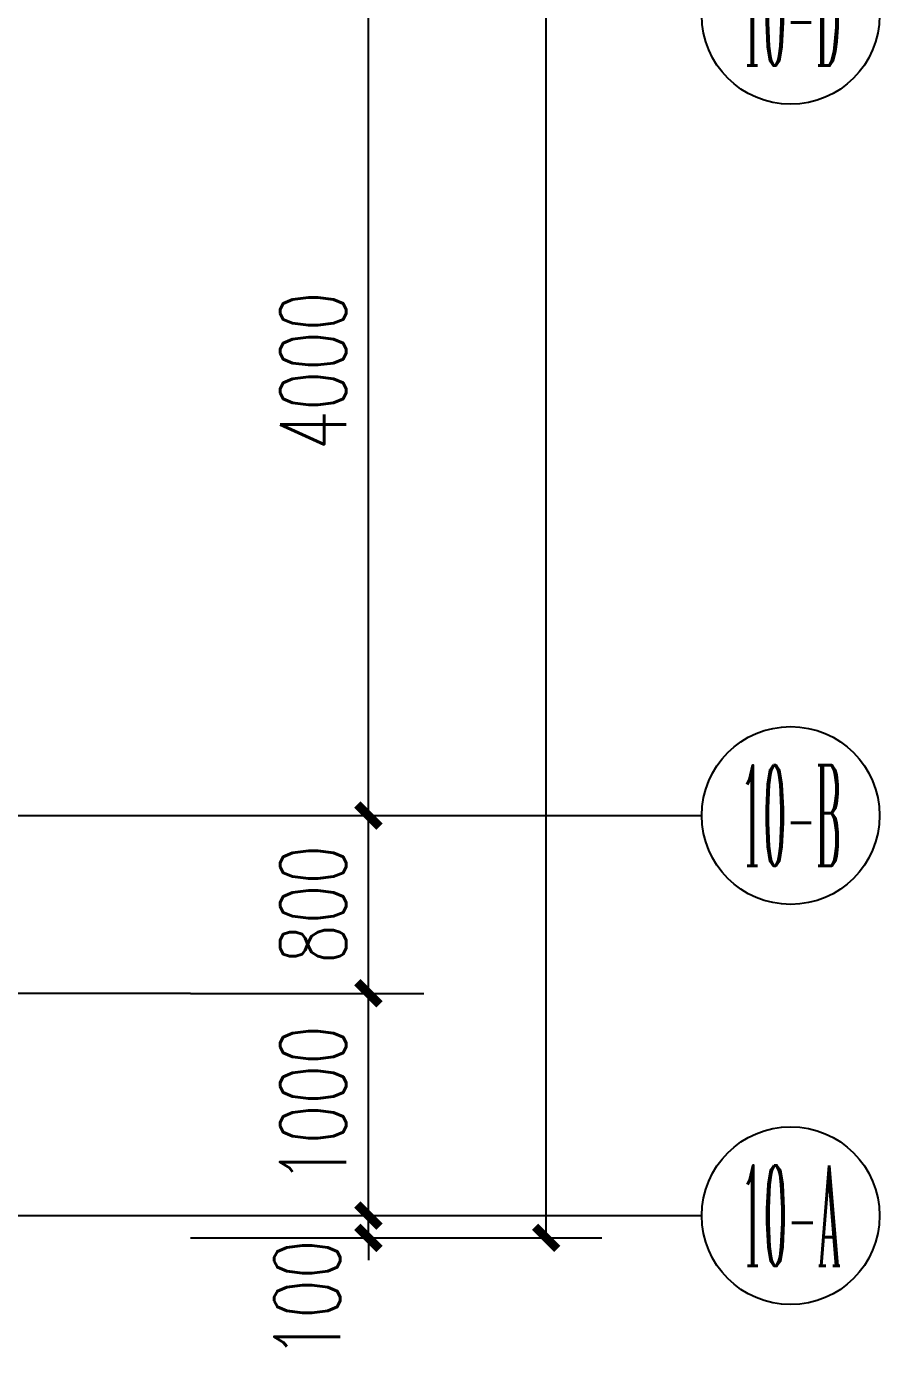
# Model space of a CAD drawing. Header units: millimetres. Extents: x 815519 to 890079, y 147095 to 251022.
# Drawn here: x 885741 to 889579, y 153706 to 159645 of the extents above; entities that cross this region are included whole.
import ezdxf
from ezdxf.enums import TextEntityAlignment as Align

# ---------------------------------------------------------------- set-up
doc = ezdxf.new("R2010")
doc.units = ezdxf.units.MM
doc.header["$LTSCALE"] = 1000
doc.linetypes.add('DOTE', pattern=[61.468, 50.8, -5.08, 0.508, -5.08])
doc.layers.get('Defpoints').update_dxf_attribs({"color": 1})
for name, color, linetype in [('AXIS', 3, 'Continuous'), ('AXIS_TEXT', 7, 'Continuous'), ('PUB_DIM', 3, 'Continuous'), ('看线', 163, 'Continuous')]:
    doc.layers.add(name, color=color, linetype=linetype)
doc.layers.add('DOTE', color=1, linetype='DOTE', plot=False)
doc.styles.add('_TCH_AXIS', font='COMPLEX', dxfattribs={"bigfont": 'GBCBIG'})
doc.styles.add('_TCH_DIM_T3', font='SIMPLEX.shx', dxfattribs={"width": 0.7, "bigfont": 'GBCBIG.shx'})
doc.styles.add('COMPLEX', font='COMPLEX')
doc.dimstyles.new('_TCH_ARCH&&100', dxfattribs={"dimtxt": 297.5, "dimasz": 100, "dimexe": 250, "dimexo": 300, "dimgap": 100, "dimtad": 1, "dimdec": 0, "dimzin": 0, "dimdsep": 46, "dimtxsty": '_TCH_DIM_T3', "dimblk": 'ARCHTICK', "dimcen": 0.09, "dimclrt": 7, "dimazin": 2, "dimtfac": 1, "dimtdec": 0, "dimtix": 1, "dimtmove": 2, "dimatfit": 3, "dimfxl": 1, "dimtolj": 1, "dimtzin": 0, "dimarcsym": 0})

# ---------------------------------------------------------------- blocks, each defined once
blk = doc.blocks.new('_ArchTick')
at = {"color": 0, "linetype": 'ByBlock', "const_width": 0.4}
blk.add_lwpolyline([(-0.5, -0.5), (0.5, 0.5)], dxfattribs=at)
blk = doc.blocks.new('*D628')
at = {"layer": 'Defpoints', "color": 0, "transparency": 16777216}
for p in [(-302973.1, 361950), (-301873.1, 361950), (-302973.1, 346150)]:
    blk.add_point(p, dxfattribs=at)
at = {"layer": 'PUB_DIM', "color": 0, "lineweight": -2, "transparency": 16777216}
for p, q in [((-302673.1, 361950), (-301623.1, 361950)), ((-301873.1, 346150), (-301873.1, 361950)), ((-302673.1, 346150), (-301623.1, 346150))]:
    blk.add_line(p, q, dxfattribs=at)
at = {"layer": 'PUB_DIM', "color": 0, "lineweight": -2, "transparency": 16777216, "xscale": 100, "yscale": 100, "zscale": 100}
for p, rotation in [((-301873.1, 361950), 90), ((-301873.1, 346150), 270)]:
    blk.add_blockref('_ArchTick', p, dxfattribs=dict(at, rotation=rotation))
at = {"layer": 'PUB_DIM', "color": 7, "transparency": 16777216, "insert": (-302121.8, 354050), "char_height": 297.5, "attachment_point": 5, "rotation": 90, "style": '_TCH_DIM_T3'}
blk.add_mtext('\\A1;15800', dxfattribs=at)
blk = doc.blocks.new('_AXISO')
blk.add_circle((0, 0), 0.5)
at = {"layer": 'AXIS_TEXT', "style": 'COMPLEX', "width": 1.041667}
blk.add_attdef('A', text='', height=0.56, dxfattribs=at).set_placement((-0.25, -0.28), (0.25, -0.28), align=Align.FIT)
blk = doc.blocks.new('*D637')
at = {"layer": 'Defpoints', "color": 0, "transparency": 16777216}
for p in [(-303773.1, 352050), (-302673.1, 352050), (-303773.1, 348050)]:
    blk.add_point(p, dxfattribs=at)
at = {"layer": 'PUB_DIM', "color": 0, "lineweight": -2, "transparency": 16777216}
for p, q in [((-303473.1, 352050), (-302423.1, 352050)), ((-302673.1, 348050), (-302673.1, 352050)), ((-303473.1, 348050), (-302423.1, 348050))]:
    blk.add_line(p, q, dxfattribs=at)
at = {"layer": 'PUB_DIM', "color": 0, "lineweight": -2, "transparency": 16777216, "xscale": 100, "yscale": 100, "zscale": 100}
for p, rotation in [((-302673.1, 352050), 90), ((-302673.1, 348050), 270)]:
    blk.add_blockref('_ArchTick', p, dxfattribs=dict(at, rotation=rotation))
at = {"layer": 'PUB_DIM', "color": 7, "transparency": 16777216, "insert": (-302921.8, 350050), "char_height": 297.5, "attachment_point": 5, "rotation": 90, "style": '_TCH_DIM_T3'}
blk.add_mtext('\\A1;4000', dxfattribs=at)
blk = doc.blocks.new('*D638')
at = {"layer": 'Defpoints', "color": 0, "transparency": 16777216}
for p in [(-303773.1, 348050), (-302673.1, 348050), (-303773.1, 347250)]:
    blk.add_point(p, dxfattribs=at)
at = {"layer": 'PUB_DIM', "color": 0, "lineweight": -2, "transparency": 16777216}
for p, q in [((-303473.1, 348050), (-302423.1, 348050)), ((-302673.1, 347250), (-302673.1, 348050)), ((-303473.1, 347250), (-302423.1, 347250))]:
    blk.add_line(p, q, dxfattribs=at)
at = {"layer": 'PUB_DIM', "color": 0, "lineweight": -2, "transparency": 16777216, "xscale": 100, "yscale": 100, "zscale": 100}
for p, rotation in [((-302673.1, 348050), 90), ((-302673.1, 347250), 270)]:
    blk.add_blockref('_ArchTick', p, dxfattribs=dict(at, rotation=rotation))
at = {"layer": 'PUB_DIM', "color": 7, "transparency": 16777216, "insert": (-302921.8, 347650), "char_height": 297.5, "attachment_point": 5, "rotation": 90, "style": '_TCH_DIM_T3'}
blk.add_mtext('\\A1;800', dxfattribs=at)
blk = doc.blocks.new('*D639')
at = {"layer": 'Defpoints', "color": 0, "transparency": 16777216}
for p in [(-303773.1, 347250), (-302673.1, 347250), (-303773.1, 346250)]:
    blk.add_point(p, dxfattribs=at)
at = {"layer": 'PUB_DIM', "color": 0, "lineweight": -2, "transparency": 16777216}
for p, q in [((-303473.1, 347250), (-302423.1, 347250)), ((-302673.1, 346250), (-302673.1, 347250)), ((-303473.1, 346250), (-302423.1, 346250))]:
    blk.add_line(p, q, dxfattribs=at)
at = {"layer": 'PUB_DIM', "color": 0, "lineweight": -2, "transparency": 16777216, "xscale": 100, "yscale": 100, "zscale": 100}
for p, rotation in [((-302673.1, 347250), 90), ((-302673.1, 346250), 270)]:
    blk.add_blockref('_ArchTick', p, dxfattribs=dict(at, rotation=rotation))
at = {"layer": 'PUB_DIM', "color": 7, "transparency": 16777216, "insert": (-302921.8, 346750), "char_height": 297.5, "attachment_point": 5, "rotation": 90, "style": '_TCH_DIM_T3'}
blk.add_mtext('\\A1;1000', dxfattribs=at)
blk = doc.blocks.new('*D640')
at = {"layer": 'Defpoints', "color": 0, "transparency": 16777216}
for p in [(-303773.1, 346250), (-302673.1, 346250), (-303773.1, 346150)]:
    blk.add_point(p, dxfattribs=at)
at = {"layer": 'PUB_DIM', "color": 0, "lineweight": -2, "transparency": 16777216}
for p, q in [((-302673.1, 346250), (-302673.1, 346350)), ((-303473.1, 346250), (-302423.1, 346250)), ((-302673.1, 346150), (-302673.1, 346250)), ((-303473.1, 346150), (-302423.1, 346150)), ((-302673.1, 346150), (-302673.1, 346050))]:
    blk.add_line(p, q, dxfattribs=at)
at = {"layer": 'PUB_DIM', "color": 0, "lineweight": -2, "transparency": 16777216, "xscale": 100, "yscale": 100, "zscale": 100}
for p, rotation in [((-302673.1, 346250), 270), ((-302673.1, 346150), 90)]:
    blk.add_blockref('_ArchTick', p, dxfattribs=dict(at, rotation=rotation))
at = {"layer": 'PUB_DIM', "color": 7, "transparency": 16777216, "insert": (-302948.1, 345875), "char_height": 297.5, "attachment_point": 5, "rotation": 90, "style": '_TCH_DIM_T3'}
blk.add_mtext('\\A1;100', dxfattribs=at)
blk = doc.blocks.new('10#标准层轴网')
at = {"layer": 'AXIS'}
for p, q in [((-303473.1, 348050), (-301173.1, 348050)), ((-303473.1, 346250), (-301173.1, 346250))]:
    blk.add_line(p, q, dxfattribs=at)
at = {"layer": 'DOTE'}
for p, q in [((-370833.1, 348050), (-303473.1, 348050)), ((-303473.1, 347250), (-307973.1, 347250)), ((-370833.1, 346250), (-303473.1, 346250))]:
    blk.add_line(p, q, dxfattribs=at)
at = {"layer": 'AXIS'}
ref = blk.add_blockref('_AXISO', (-300773.1, 351650), dxfattribs=dict(at, xscale=800, yscale=800, zscale=800))
ref.add_attrib('A', '10-D', dxfattribs={"layer": 'AXIS_TEXT', "height": 452.55, "style": '_TCH_AXIS', "width": 0.269231}).set_placement((-300999.4, 351423.7), (-300546.8, 351423.7), align=Align.FIT)
ref = blk.add_blockref('_AXISO', (-300773.1, 348050), dxfattribs=dict(at, xscale=800, yscale=800, zscale=800))
ref.add_attrib('A', '10-B', dxfattribs={"layer": 'AXIS_TEXT', "height": 452.55, "style": '_TCH_AXIS', "width": 0.269231}).set_placement((-300999.4, 347823.7), (-300546.8, 347823.7), align=Align.FIT)
ref = blk.add_blockref('_AXISO', (-300773.1, 346250), dxfattribs=dict(at, xscale=800, yscale=800, zscale=800))
ref.add_attrib('A', '10-A', dxfattribs={"layer": 'AXIS_TEXT', "height": 452.55, "style": '_TCH_AXIS', "width": 0.265823}).set_placement((-300999.4, 346023.7), (-300546.8, 346023.7), align=Align.FIT)
at = {"layer": 'PUB_DIM'}
for p1, p2, picture, middle in [((-302973.1, 346150), (-302973.1, 361950), '*D628', (-302121.8, 354050)), ((-303773.1, 348050), (-303773.1, 352050), '*D637', (-302921.8, 350050)), ((-303773.1, 347250), (-303773.1, 348050), '*D638', (-302921.8, 347650)), ((-303773.1, 346250), (-303773.1, 347250), '*D639', (-302921.8, 346750))]:
    dim = blk.add_aligned_dim(p1=p1, p2=p2, distance=-1100, dimstyle='_TCH_ARCH&&100', dxfattribs=at)
    dim.commit()
    dim.dimension.update_dxf_attribs({"geometry": picture, "text_midpoint": middle})
dim = blk.add_linear_dim(base=(-302673.1, 346250), p1=(-303773.1, 346150), p2=(-303773.1, 346250), angle=90, dimstyle='_TCH_ARCH&&100', dxfattribs=at)
dim.commit()
dim.dimension.update_dxf_attribs({"geometry": '*D640', "text_midpoint": (-302948.1, 345875), "dimtype": 129})

msp = doc.modelspace()

# ---------------------------------------------------------------- block references
at = {"layer": '看线'}
msp.add_blockref('10#标准层轴网', (1189952.5, -191954.6), dxfattribs=at)

doc.saveas('drawing.dxf')
